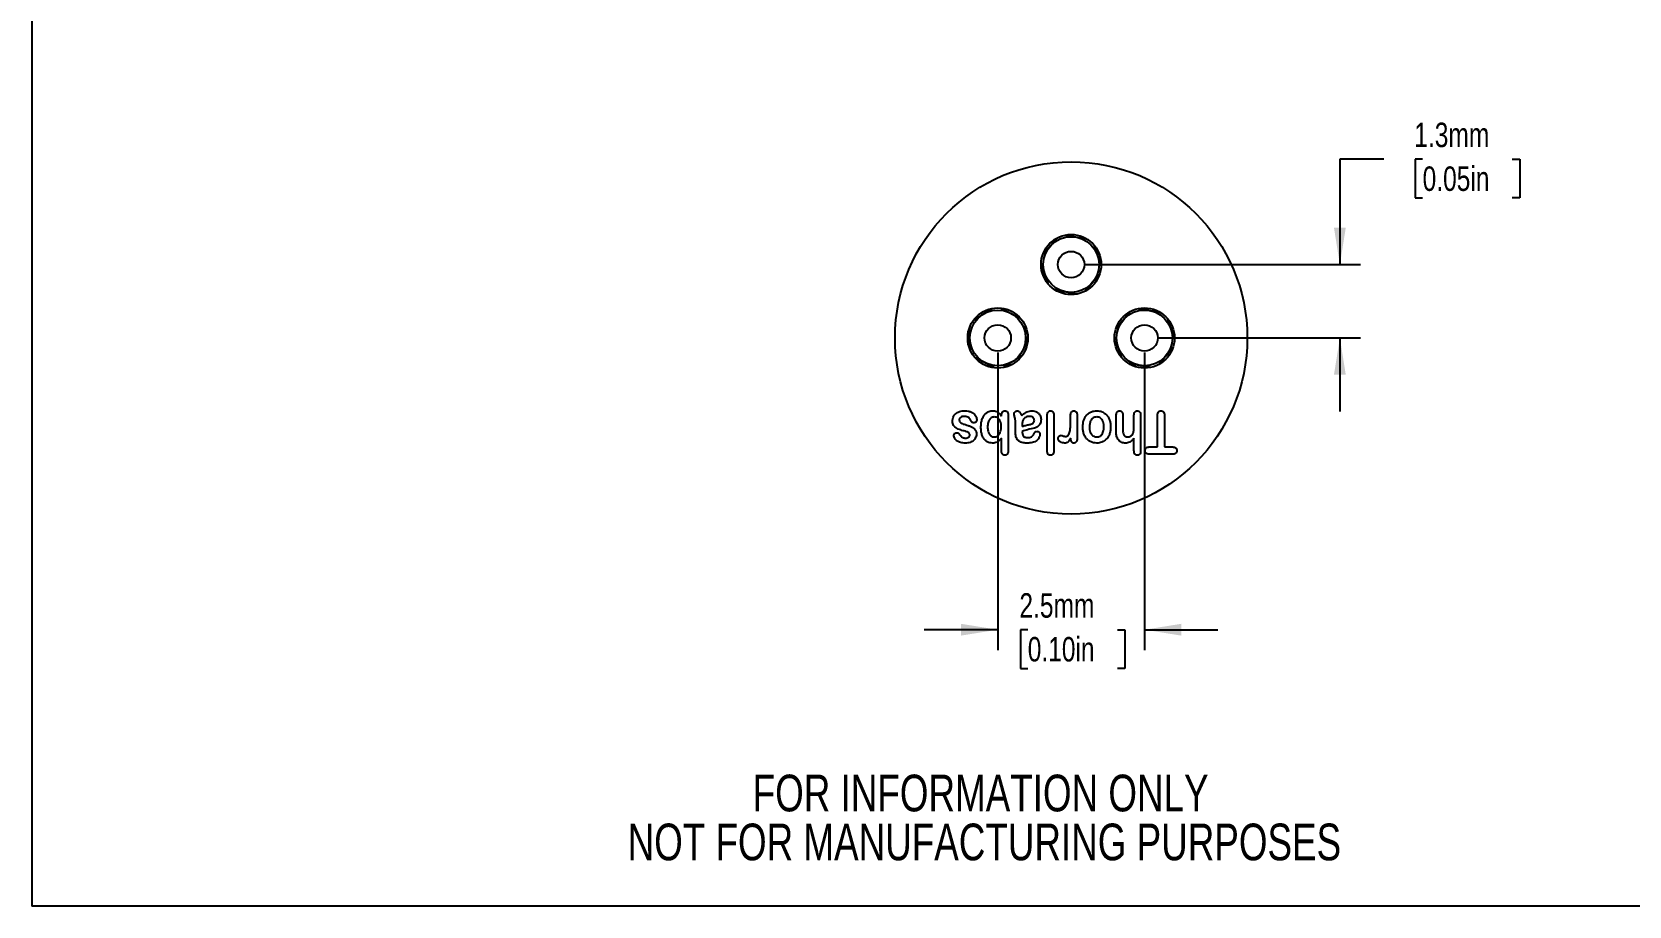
# Model space of a CAD drawing. Extents: x 2 to 278, y 1 to 215.
# Drawn here: x 1.6 to 139.8, y 0.9 to 76.5 of the extents above; entities that cross this region are included whole.
import ezdxf

# ---------------------------------------------------------------- set-up
doc = ezdxf.new("R2010")
doc.units = 0
doc.layers.get('0').update_dxf_attribs({"linetype": 'CONTINUOUS'})
doc.styles.add('SLDTEXTSTYLE0', font='TXT', dxfattribs={"width": 0.75})
doc.dimstyles.new('SLDDIMSTYLE0', dxfattribs={"dimtxt": 2.116667, "dimasz": 3.175, "dimexe": 0, "dimexo": 0.0625, "dimgap": 0.529167, "dimtad": 0, "dimtih": 1, "dimtoh": 1, "dimdec": 1, "dimlfac": 0.2, "dimrnd": 1e-09, "dimzin": 12, "dimtxsty": 'SLDTEXTSTYLE0', "dimsah": 1, "dimcen": 0.09, "dimazin": 3, "dimtfac": 1, "dimtdec": 1, "dimtmove": 0, "dimatfit": 3, "dimtolj": 1, "dimtzin": 12})

# ---------------------------------------------------------------- blocks, each defined once
blk = doc.blocks.new('_D_8')
at = {"color": 7, "linetype": 'CONTINUOUS'}
for p, q in [((118.57, 65.53), (114.76, 65.53)), ((114.76, 65.53), (114.76, 56.4)), ((121.92, 65.53), (121.28, 65.53)), ((121.28, 65.53), (121.28, 62.16)), ((129.68, 65.53), (130.32, 65.53)), ((130.32, 65.53), (130.32, 62.16)), ((121.28, 62.16), (121.92, 62.16)), ((130.32, 62.16), (129.68, 62.16)), ((92.77, 56.4), (116.54, 56.4)), ((99.12, 50.05), (116.54, 50.05)), ((114.76, 50.05), (114.76, 43.7))]:
    blk.add_line(p, q, dxfattribs=at)
for points in [[(114.76, 56.4), (115.27, 59.58), (114.25, 59.58)], [(114.76, 50.05), (114.25, 46.88), (115.27, 46.88)]]:
    blk.add_solid(points, dxfattribs=at)
at = {"color": 7, "linetype": 'CONTINUOUS', "char_height": 2.117, "attachment_point": 1, "style": 'SLDTEXTSTYLE0'}
for s, insert in [('1.3mm', (121.2, 68.68)), ('0.05in', (121.92, 64.89))]:
    blk.add_mtext(s, dxfattribs=dict(at, insert=insert))
blk = doc.blocks.new('_D_9')
at = {"color": 7, "linetype": 'CONTINUOUS'}
for p, q in [((85.15, 48.78), (85.15, 23.03)), ((97.85, 48.78), (97.85, 23.03)), ((85.15, 24.81), (78.8, 24.81)), ((87.75, 24.81), (87.11, 24.81)), ((87.11, 24.81), (87.11, 21.45)), ((95.51, 24.81), (96.15, 24.81)), ((96.15, 24.81), (96.15, 21.45)), ((97.85, 24.81), (104.2, 24.81)), ((87.11, 21.45), (87.75, 21.45)), ((96.15, 21.45), (95.51, 21.45))]:
    blk.add_line(p, q, dxfattribs=at)
for points in [[(85.15, 24.81), (81.98, 25.32), (81.98, 24.3)], [(97.85, 24.81), (101.03, 24.3), (101.03, 25.32)]]:
    blk.add_solid(points, dxfattribs=at)
at = {"color": 7, "linetype": 'CONTINUOUS', "char_height": 2.117, "attachment_point": 1, "style": 'SLDTEXTSTYLE0'}
for s, insert in [('2.5mm', (87.03, 27.97)), ('0.10in', (87.75, 24.18))]:
    blk.add_mtext(s, dxfattribs=dict(at, insert=insert))

msp = doc.modelspace()

# ---------------------------------------------------------------- linework, layer by layer
at = {"color": 7, "linetype": 'CONTINUOUS'}
for p, q in [((1.579, 214.645), (1.579, 0.903)), ((85.482, 43.289), (85.482, 43.357)), ((86.06, 43.353), (86.06, 40.323)), ((89.431, 40.319), (89.431, 43.327)), ((90.009, 43.327), (90.009, 40.319)), ((91.454, 42.751), (91.454, 43.328)), ((92.032, 43.331), (92.032, 41.419)), ((95.403, 42.015), (95.403, 43.331)), ((95.98, 43.331), (95.98, 42.17)), ((96.943, 42.423), (96.943, 43.331)), ((97.521, 43.327), (97.521, 40.319)), ((98.966, 40.619), (98.966, 43.295)), ((99.592, 43.295), (99.592, 40.619)), ((87.264, 42.492), (87.264, 42.401)), ((85.482, 40.303), (85.482, 41.389)), ((96.943, 40.325), (96.943, 41.371)), ((98.242, 40.619), (98.966, 40.619)), ((99.592, 40.619), (100.316, 40.619)), ((100.316, 39.993), (98.242, 39.993)), ((277.989, 0.903), (1.579, 0.903))]:
    msp.add_line(p, q, dxfattribs=at)
for centre, radius in [((91.505, 50.051), 15.24), ((91.505, 56.401), 2.603), ((91.505, 56.401), 2.413), ((91.505, 56.401), 1.143), ((85.155, 50.051), 2.603), ((97.855, 50.051), 2.603), ((85.155, 50.051), 2.413), ((85.155, 50.051), 1.143), ((97.855, 50.051), 2.413), ((97.855, 50.051), 1.143)]:
    msp.add_circle(centre, radius, dxfattribs=at)
for points, knots in [([(89.065, 57.282), (89.075, 57.293), (89.113, 57.337), (89.188, 57.424), (89.286, 57.536), (89.371, 57.634), (89.436, 57.71), (89.494, 57.776), (89.562, 57.854), (89.638, 57.942), (89.717, 58.032), (89.799, 58.127), (89.883, 58.224), (89.962, 58.314), (90.032, 58.395), (90.095, 58.468), (90.154, 58.536), (90.221, 58.613), (90.264, 58.663), (90.29, 58.693)], [0, 0, 0, 0, 0.0322034, 0.1281459, 0.2248678, 0.299057, 0.3368097, 0.3748452, 0.4243379, 0.4750895, 0.5246541, 0.5758705, 0.6360557, 0.6979389, 0.7515981, 0.8056883, 0.8606977, 0.9158943, 1, 1, 1, 1]), ([(91.023, 58.959), (91.071, 58.95), (91.175, 58.929), (91.366, 58.893), (91.56, 58.855), (91.739, 58.82), (91.908, 58.787), (92.108, 58.749), (92.311, 58.709), (92.485, 58.676), (92.684, 58.637), (92.809, 58.613), (92.891, 58.597)], [0, 0, 0, 0, 0.10101234, 0.22363803, 0.34727282, 0.41012141, 0.47280984, 0.5660558, 0.65890989, 0.74568348, 0.83270011, 1, 1, 1, 1]), ([(93.489, 58.07), (93.493, 58.057), (93.512, 58.003), (93.549, 57.895), (93.597, 57.755), (93.639, 57.633), (93.672, 57.538), (93.701, 57.454), (93.734, 57.357), (93.772, 57.247), (93.811, 57.134), (93.852, 57.015), (93.894, 56.894), (93.933, 56.78), (93.968, 56.679), (94, 56.588), (94.029, 56.503), (94.062, 56.407), (94.083, 56.346), (94.096, 56.31)], [0, 0, 0, 0, 0.0296614, 0.1260626, 0.223247, 0.2977911, 0.3357242, 0.3739417, 0.4236711, 0.4746653, 0.5244669, 0.5759283, 0.6364013, 0.6985803, 0.7524961, 0.806845, 0.8621175, 0.917578, 1, 1, 1, 1]), ([(89.521, 54.73), (89.517, 54.744), (89.498, 54.799), (89.46, 54.907), (89.412, 55.047), (89.37, 55.169), (89.337, 55.264), (89.308, 55.348), (89.275, 55.445), (89.237, 55.555), (89.198, 55.668), (89.157, 55.787), (89.115, 55.908), (89.076, 56.021), (89.041, 56.123), (89.01, 56.214), (88.98, 56.299), (88.947, 56.395), (88.926, 56.457), (88.913, 56.494)], [0, 0, 0, 0, 0.0308139, 0.1269568, 0.2238807, 0.2982249, 0.3360564, 0.3741714, 0.4237675, 0.474625, 0.5242931, 0.5756165, 0.6359275, 0.6979399, 0.7517111, 0.8059144, 0.8610387, 0.9163505, 1, 1, 1, 1]), ([(93.95, 55.527), (93.939, 55.513), (93.898, 55.467), (93.821, 55.378), (93.724, 55.266), (93.639, 55.168), (93.573, 55.092), (93.515, 55.026), (93.448, 54.948), (93.371, 54.86), (93.293, 54.769), (93.21, 54.675), (93.126, 54.578), (93.048, 54.487), (92.977, 54.406), (92.914, 54.334), (92.855, 54.265), (92.787, 54.187), (92.742, 54.136), (92.715, 54.105)], [0, 0, 0, 0, 0.0381448, 0.1330821, 0.2287905, 0.3022024, 0.3395595, 0.3771966, 0.4261707, 0.4763904, 0.5254357, 0.5761155, 0.6356702, 0.6969049, 0.7500019, 0.8035254, 0.8579584, 0.9125766, 1, 1, 1, 1]), ([(91.975, 53.845), (91.891, 53.861), (91.765, 53.886), (91.564, 53.925), (91.39, 53.959), (91.187, 53.998), (90.987, 54.037), (90.818, 54.069), (90.639, 54.104), (90.444, 54.142), (90.255, 54.178), (90.151, 54.199), (90.104, 54.208)], [0, 0, 0, 0, 0.1705109, 0.2573303, 0.3439072, 0.4365509, 0.5295855, 0.5921318, 0.654838, 0.7781925, 0.9005403, 1, 1, 1, 1]), ([(83.045, 51.567), (83.06, 51.576), (83.112, 51.61), (83.212, 51.674), (83.336, 51.755), (83.445, 51.826), (83.529, 51.88), (83.603, 51.928), (83.689, 51.984), (83.787, 52.048), (83.887, 52.113), (83.992, 52.181), (84.1, 52.251), (84.201, 52.316), (84.291, 52.375), (84.371, 52.427), (84.447, 52.476), (84.538, 52.535), (84.597, 52.574), (84.635, 52.598)], [0, 0, 0, 0, 0.0384566, 0.1326663, 0.2276414, 0.3004908, 0.3375617, 0.3749103, 0.4235092, 0.4733441, 0.5220136, 0.5723051, 0.6314034, 0.6921689, 0.7448591, 0.7979724, 0.8519884, 0.9061881, 1, 1, 1, 1]), ([(85.42, 52.632), (85.434, 52.625), (85.486, 52.598), (85.589, 52.545), (85.721, 52.478), (85.837, 52.419), (85.926, 52.374), (86.005, 52.334), (86.096, 52.287), (86.2, 52.234), (86.307, 52.179), (86.418, 52.123), (86.533, 52.064), (86.64, 52.01), (86.735, 51.961), (86.821, 51.917), (86.902, 51.876), (86.992, 51.83), (87.051, 51.8), (87.087, 51.782)], [0, 0, 0, 0, 0.0329428, 0.1287557, 0.225347, 0.2994361, 0.3371377, 0.375122, 0.4245479, 0.4752308, 0.5247285, 0.5758758, 0.6359798, 0.6977794, 0.7513661, 0.8053833, 0.8603185, 0.9154405, 1, 1, 1, 1]), ([(97.355, 52.604), (97.376, 52.6), (97.44, 52.588), (97.56, 52.566), (97.706, 52.539), (97.833, 52.515), (97.932, 52.497), (98.019, 52.481), (98.12, 52.463), (98.234, 52.441), (98.352, 52.42), (98.475, 52.397), (98.601, 52.374), (98.719, 52.352), (98.825, 52.332), (98.919, 52.315), (99.009, 52.299), (99.11, 52.28), (99.176, 52.268), (99.217, 52.26)], [0, 0, 0, 0, 0.0459221, 0.1401808, 0.2352053, 0.3080926, 0.3451827, 0.3825508, 0.431175, 0.4810358, 0.5297306, 0.5800482, 0.6391773, 0.6999744, 0.7526919, 0.8058329, 0.859877, 0.9141049, 1, 1, 1, 1]), ([(95.405, 50.908), (95.415, 50.92), (95.454, 50.965), (95.529, 51.053), (95.625, 51.166), (95.71, 51.265), (95.775, 51.341), (95.832, 51.408), (95.899, 51.486), (95.974, 51.575), (96.052, 51.666), (96.133, 51.761), (96.216, 51.859), (96.294, 51.95), (96.364, 52.032), (96.426, 52.105), (96.485, 52.174), (96.552, 52.252), (96.595, 52.302), (96.621, 52.333)], [0, 0, 0, 0, 0.03402417, 0.12965035, 0.22605334, 0.299998, 0.33762617, 0.37553636, 0.4248659, 0.47545008, 0.52485129, 0.57589888, 0.63588569, 0.69756479, 0.75104709, 0.804959, 0.85978706, 0.91480164, 1, 1, 1, 1]), ([(99.823, 51.738), (99.836, 51.701), (99.869, 51.609), (99.931, 51.436), (99.997, 51.249), (100.058, 51.077), (100.115, 50.915), (100.184, 50.723), (100.253, 50.529), (100.312, 50.361), (100.378, 50.174), (100.42, 50.058), (100.446, 49.983)], [0, 0, 0, 0, 0.0841347, 0.2100842, 0.3370701, 0.4016222, 0.4660098, 0.5617832, 0.6571541, 0.7462798, 0.835655, 1, 1, 1, 1]), ([(82.788, 48.978), (82.783, 49.063), (82.776, 49.191), (82.766, 49.396), (82.757, 49.574), (82.746, 49.78), (82.735, 49.983), (82.726, 50.155), (82.717, 50.337), (82.706, 50.535), (82.697, 50.723), (82.691, 50.824), (82.689, 50.867)], [0, 0, 0, 0, 0.1725128, 0.2601276, 0.3474977, 0.4409901, 0.534877, 0.5979964, 0.661277, 0.7857616, 0.9092303, 1, 1, 1, 1]), ([(87.521, 51.133), (87.524, 51.085), (87.529, 50.979), (87.539, 50.787), (87.55, 50.589), (87.559, 50.406), (87.568, 50.235), (87.579, 50.031), (87.589, 49.825), (87.599, 49.648), (87.609, 49.441), (87.616, 49.311), (87.621, 49.225)], [0, 0, 0, 0, 0.0990812, 0.2210363, 0.3439949, 0.4064999, 0.4688455, 0.5615815, 0.6539278, 0.7402269, 0.8267677, 1, 1, 1, 1]), ([(95.886, 48.364), (95.859, 48.439), (95.818, 48.555), (95.752, 48.742), (95.692, 48.91), (95.623, 49.104), (95.555, 49.296), (95.497, 49.458), (95.436, 49.63), (95.37, 49.817), (95.309, 49.99), (95.276, 50.082), (95.263, 50.119)], [0, 0, 0, 0, 0.1644708, 0.2538056, 0.342891, 0.4382188, 0.5339489, 0.5983074, 0.6628304, 0.7897589, 0.9156515, 1, 1, 1, 1]), ([(87.258, 48.531), (87.245, 48.523), (87.195, 48.49), (87.098, 48.427), (86.973, 48.347), (86.865, 48.276), (86.78, 48.221), (86.706, 48.173), (86.62, 48.118), (86.523, 48.054), (86.422, 47.989), (86.317, 47.921), (86.209, 47.851), (86.109, 47.785), (86.019, 47.727), (85.938, 47.675), (85.862, 47.625), (85.775, 47.569), (85.719, 47.533), (85.685, 47.51)], [0, 0, 0, 0, 0.0335245, 0.1290263, 0.2253038, 0.2991523, 0.3367315, 0.3745924, 0.4238577, 0.4743761, 0.523713, 0.5746942, 0.634603, 0.6962018, 0.7496145, 0.8034563, 0.858213, 0.9131561, 1, 1, 1, 1]), ([(100.311, 49.203), (100.299, 49.188), (100.258, 49.14), (100.18, 49.049), (100.084, 48.936), (100, 48.837), (99.935, 48.761), (99.877, 48.694), (99.811, 48.616), (99.735, 48.527), (99.657, 48.436), (99.576, 48.34), (99.493, 48.243), (99.415, 48.152), (99.345, 48.07), (99.283, 47.997), (99.224, 47.928), (99.156, 47.848), (99.112, 47.796), (99.084, 47.763)], [0, 0, 0, 0, 0.0414766, 0.1358767, 0.2310437, 0.3040402, 0.341186, 0.3786101, 0.4273071, 0.4772428, 0.5260106, 0.5764036, 0.6356213, 0.6965096, 0.7493062, 0.8025269, 0.8566519, 0.9109611, 1, 1, 1, 1]), ([(84.885, 47.472), (84.873, 47.478), (84.822, 47.505), (84.72, 47.556), (84.588, 47.624), (84.473, 47.683), (84.383, 47.728), (84.305, 47.768), (84.213, 47.815), (84.109, 47.868), (84.002, 47.922), (83.891, 47.979), (83.777, 48.037), (83.67, 48.092), (83.574, 48.141), (83.489, 48.184), (83.408, 48.226), (83.318, 48.271), (83.26, 48.301), (83.226, 48.318)], [0, 0, 0, 0, 0.029971, 0.1263163, 0.2234443, 0.297945, 0.3358562, 0.3740514, 0.423752, 0.4747166, 0.5244893, 0.5759208, 0.6363587, 0.6985016, 0.7523861, 0.8067035, 0.8619439, 0.9173722, 1, 1, 1, 1]), ([(98.344, 47.5), (98.327, 47.503), (98.266, 47.515), (98.149, 47.536), (98.004, 47.563), (97.876, 47.586), (97.777, 47.605), (97.691, 47.621), (97.59, 47.639), (97.475, 47.66), (97.357, 47.682), (97.234, 47.705), (97.108, 47.728), (96.99, 47.75), (96.884, 47.769), (96.79, 47.787), (96.701, 47.803), (96.595, 47.823), (96.525, 47.836), (96.481, 47.844)], [0, 0, 0, 0, 0.03862737, 0.13278963, 0.22771681, 0.30052947, 0.3375816, 0.37491143, 0.4234858, 0.4732956, 0.52194053, 0.57220664, 0.63127513, 0.69201, 0.74467355, 0.79776014, 0.85174885, 0.90592122, 1, 1, 1, 1]), ([(81.245, 42.822), (81.248, 42.897), (81.255, 43.048), (81.325, 43.266), (81.451, 43.457), (81.633, 43.602), (81.849, 43.694), (82.082, 43.742), (82.239, 43.747), (82.318, 43.749)], [0, 0, 0, 0, 0.1400525, 0.2800214, 0.4198679, 0.559734, 0.7063853, 0.8531816, 1, 1, 1, 1]), ([(82.245, 43.268), (82.191, 43.265), (82.085, 43.259), (81.961, 43.198), (81.88, 43.125), (81.832, 43.054), (81.826, 42.998), (81.823, 42.97)], [0, 0, 0, 0, 0.2802169, 0.5596983, 0.7066428, 0.8534566, 1, 1, 1, 1]), ([(81.823, 42.97), (81.824, 42.94), (81.827, 42.878), (81.861, 42.791), (81.924, 42.722), (82.031, 42.661), (82.173, 42.604), (82.291, 42.571), (82.35, 42.555)], [0, 0, 0, 0, 0.1250218, 0.2500526, 0.3746658, 0.4997749, 0.7498192, 1, 1, 1, 1]), ([(82.832, 42.909), (82.809, 42.948), (82.764, 43.028), (82.673, 43.131), (82.555, 43.218), (82.405, 43.261), (82.298, 43.265), (82.245, 43.268)], [0, 0, 0, 0, 0.1868714, 0.3735768, 0.5600998, 0.7799688, 1, 1, 1, 1]), ([(82.318, 43.749), (82.406, 43.746), (82.582, 43.738), (82.838, 43.666), (83.053, 43.543), (83.214, 43.383), (83.318, 43.199), (83.334, 43.061), (83.342, 42.992)], [0, 0, 0, 0, 0.1869351, 0.3737185, 0.5603958, 0.7070436, 0.8536719, 1, 1, 1, 1]), ([(83.084, 42.711), (83.051, 42.713), (82.986, 42.716), (82.894, 42.792), (82.855, 42.864), (82.832, 42.909)], [0, 0, 0, 0, 0.2797728, 0.5586352, 1, 1, 1, 1]), ([(83.342, 42.992), (83.339, 42.952), (83.331, 42.872), (83.265, 42.779), (83.178, 42.719), (83.115, 42.713), (83.084, 42.711)], [0, 0, 0, 0, 0.2798387, 0.5596679, 0.7797282, 1, 1, 1, 1]), ([(83.701, 42.322), (83.704, 42.431), (83.712, 42.647), (83.78, 42.967), (83.894, 43.244), (84.052, 43.466), (84.219, 43.608), (84.387, 43.696), (84.545, 43.741), (84.653, 43.746), (84.707, 43.749)], [0, 0, 0, 0, 0.1667772, 0.3334991, 0.5000808, 0.6250498, 0.7499015, 0.8332522, 0.9166342, 1, 1, 1, 1]), ([(84.846, 43.219), (84.798, 43.215), (84.702, 43.206), (84.574, 43.135), (84.47, 43.035), (84.379, 42.902), (84.318, 42.737), (84.283, 42.548), (84.28, 42.42), (84.278, 42.356)], [0, 0, 0, 0, 0.1247783, 0.2495379, 0.3745709, 0.4996292, 0.6662784, 0.833104, 1, 1, 1, 1]), ([(84.707, 43.749), (84.766, 43.746), (84.883, 43.74), (85.053, 43.688), (85.215, 43.593), (85.357, 43.454), (85.441, 43.344), (85.482, 43.289)], [0, 0, 0, 0, 0.1867079, 0.3734752, 0.5599937, 0.7798175, 1, 1, 1, 1]), ([(85.453, 42.376), (85.451, 42.449), (85.446, 42.594), (85.398, 42.808), (85.305, 42.991), (85.173, 43.126), (85.018, 43.207), (84.903, 43.215), (84.846, 43.219)], [0, 0, 0, 0, 0.1870096, 0.3738562, 0.560314, 0.7069312, 0.8534163, 1, 1, 1, 1]), ([(85.482, 43.357), (85.484, 43.409), (85.488, 43.512), (85.549, 43.646), (85.654, 43.735), (85.735, 43.744), (85.776, 43.749)], [0, 0, 0, 0, 0.2810394, 0.56063027, 0.78036702, 1, 1, 1, 1]), ([(85.776, 43.749), (85.81, 43.746), (85.879, 43.74), (85.966, 43.679), (86.027, 43.586), (86.056, 43.474), (86.059, 43.393), (86.06, 43.353)], [0, 0, 0, 0, 0.1863665, 0.3726882, 0.5592299, 0.7796199, 1, 1, 1, 1]), ([(86.573, 43.471), (86.579, 43.511), (86.592, 43.593), (86.67, 43.679), (86.758, 43.739), (86.822, 43.746), (86.854, 43.749)], [0, 0, 0, 0, 0.2790406, 0.5593627, 0.7799256, 1, 1, 1, 1]), ([(86.686, 42.799), (86.684, 42.863), (86.678, 42.99), (86.642, 43.165), (86.595, 43.322), (86.58, 43.421), (86.573, 43.471)], [0, 0, 0, 0, 0.2800078, 0.5600252, 0.7801502, 1, 1, 1, 1]), ([(86.854, 43.749), (86.89, 43.741), (86.961, 43.726), (87.038, 43.644), (87.129, 43.518), (87.185, 43.41), (87.225, 43.334)], [0, 0, 0, 0, 0.1851293, 0.371841, 0.5589824, 1, 1, 1, 1]), ([(87.225, 43.334), (87.296, 43.397), (87.437, 43.522), (87.663, 43.661), (87.895, 43.738), (88.044, 43.745), (88.118, 43.749)], [0, 0, 0, 0, 0.2801619, 0.5601213, 0.7800229, 1, 1, 1, 1]), ([(87.35, 42.97), (87.331, 42.928), (87.294, 42.844), (87.269, 42.681), (87.266, 42.564), (87.264, 42.492)], [0, 0, 0, 0, 0.2794575, 0.5596057, 1, 1, 1, 1]), ([(87.264, 42.401), (87.365, 42.431), (87.567, 42.491), (87.825, 42.545), (88.032, 42.587), (88.162, 42.643), (88.261, 42.718), (88.316, 42.813), (88.321, 42.883), (88.324, 42.918)], [0, 0, 0, 0, 0.2502266, 0.5005859, 0.6257588, 0.7504357, 0.833806, 0.9167802, 1, 1, 1, 1]), ([(87.929, 43.268), (87.866, 43.263), (87.739, 43.255), (87.573, 43.186), (87.437, 43.093), (87.379, 43.011), (87.35, 42.97)], [0, 0, 0, 0, 0.2800998, 0.5601432, 0.7802072, 1, 1, 1, 1]), ([(88.324, 42.918), (88.321, 42.955), (88.315, 43.029), (88.257, 43.126), (88.174, 43.207), (88.059, 43.26), (87.973, 43.265), (87.929, 43.268)], [0, 0, 0, 0, 0.18667789, 0.37330121, 0.55999628, 0.77992335, 1, 1, 1, 1]), ([(88.118, 43.749), (88.194, 43.744), (88.347, 43.735), (88.56, 43.643), (88.723, 43.503), (88.829, 43.337), (88.891, 43.166), (88.898, 43.047), (88.901, 42.987)], [0, 0, 0, 0, 0.1867366, 0.3732233, 0.5596834, 0.706452, 0.8532274, 1, 1, 1, 1]), ([(88.901, 42.987), (88.898, 42.924), (88.892, 42.8), (88.828, 42.621), (88.729, 42.477), (88.609, 42.37), (88.481, 42.295), (88.387, 42.267), (88.34, 42.252)], [0, 0, 0, 0, 0.1866085, 0.3732695, 0.5597964, 0.7064704, 0.8532508, 1, 1, 1, 1]), ([(89.431, 43.327), (89.432, 43.363), (89.434, 43.435), (89.455, 43.541), (89.499, 43.632), (89.563, 43.7), (89.638, 43.743), (89.695, 43.747), (89.723, 43.749)], [0, 0, 0, 0, 0.1869079, 0.3737577, 0.5602234, 0.7068711, 0.8534419, 1, 1, 1, 1]), ([(89.723, 43.749), (89.747, 43.748), (89.795, 43.744), (89.882, 43.702), (89.962, 43.608), (90.004, 43.47), (90.007, 43.375), (90.009, 43.327)], [0, 0, 0, 0, 0.1252486, 0.2505059, 0.4993656, 0.7493857, 1, 1, 1, 1]), ([(91.454, 43.328), (91.456, 43.382), (91.459, 43.49), (91.514, 43.632), (91.618, 43.732), (91.703, 43.743), (91.746, 43.749)], [0, 0, 0, 0, 0.281181, 0.5610415, 0.7805839, 1, 1, 1, 1]), ([(91.746, 43.749), (91.781, 43.745), (91.852, 43.737), (91.938, 43.669), (91.998, 43.573), (92.027, 43.456), (92.03, 43.373), (92.032, 43.331)], [0, 0, 0, 0, 0.18623695, 0.37254211, 0.55920244, 0.77950434, 1, 1, 1, 1]), ([(92.513, 42.354), (92.517, 42.451), (92.524, 42.645), (92.591, 42.929), (92.708, 43.197), (92.872, 43.414), (93.065, 43.574), (93.27, 43.678), (93.492, 43.74), (93.644, 43.746), (93.72, 43.749)], [0, 0, 0, 0, 0.140084, 0.2801237, 0.420082, 0.5599593, 0.6699508, 0.779946, 0.8899556, 1, 1, 1, 1]), ([(93.721, 43.219), (93.665, 43.216), (93.552, 43.208), (93.397, 43.134), (93.273, 43.017), (93.168, 42.845), (93.101, 42.619), (93.094, 42.442), (93.091, 42.354)], [0, 0, 0, 0, 0.1399746, 0.2797842, 0.4197351, 0.5597919, 0.7797013, 1, 1, 1, 1]), ([(93.72, 43.749), (93.797, 43.746), (93.952, 43.738), (94.177, 43.674), (94.382, 43.563), (94.559, 43.411), (94.716, 43.208), (94.837, 42.953), (94.909, 42.656), (94.917, 42.454), (94.921, 42.353)], [0, 0, 0, 0, 0.1120129, 0.224002, 0.3359898, 0.4479947, 0.559986, 0.7065886, 0.8532575, 1, 1, 1, 1]), ([(94.343, 42.354), (94.34, 42.429), (94.335, 42.577), (94.284, 42.796), (94.191, 42.984), (94.056, 43.123), (93.897, 43.206), (93.779, 43.215), (93.721, 43.219)], [0, 0, 0, 0, 0.1869578, 0.3738095, 0.5604056, 0.7069487, 0.8533909, 1, 1, 1, 1]), ([(95.403, 43.331), (95.404, 43.385), (95.408, 43.492), (95.462, 43.634), (95.567, 43.734), (95.651, 43.744), (95.694, 43.749)], [0, 0, 0, 0, 0.2811337, 0.5610151, 0.7804867, 1, 1, 1, 1]), ([(95.694, 43.749), (95.718, 43.748), (95.766, 43.745), (95.834, 43.719), (95.891, 43.674), (95.943, 43.592), (95.976, 43.475), (95.979, 43.379), (95.98, 43.331)], [0, 0, 0, 0, 0.1251171, 0.2501591, 0.3751281, 0.500144, 0.7498232, 1, 1, 1, 1]), ([(96.943, 43.331), (96.944, 43.367), (96.946, 43.439), (96.968, 43.544), (97.016, 43.648), (97.108, 43.735), (97.193, 43.744), (97.235, 43.749)], [0, 0, 0, 0, 0.187338, 0.3747038, 0.5616095, 0.7806449, 1, 1, 1, 1]), ([(97.235, 43.749), (97.26, 43.748), (97.308, 43.745), (97.377, 43.719), (97.433, 43.672), (97.486, 43.59), (97.516, 43.471), (97.52, 43.375), (97.521, 43.327)], [0, 0, 0, 0, 0.12511, 0.2501845, 0.3750514, 0.5002315, 0.7498806, 1, 1, 1, 1]), ([(98.966, 43.295), (98.968, 43.346), (98.971, 43.449), (99.008, 43.576), (99.068, 43.661), (99.127, 43.711), (99.199, 43.744), (99.251, 43.748), (99.277, 43.749)], [0, 0, 0, 0, 0.2500989, 0.4997386, 0.6248741, 0.7498804, 0.874981, 1, 1, 1, 1]), ([(99.277, 43.749), (99.303, 43.748), (99.355, 43.745), (99.427, 43.711), (99.488, 43.662), (99.548, 43.577), (99.587, 43.45), (99.59, 43.346), (99.592, 43.295)], [0, 0, 0, 0, 0.1250039, 0.2502097, 0.3751254, 0.5003353, 0.7498927, 1, 1, 1, 1]), ([(82.059, 42.058), (81.987, 42.079), (81.842, 42.122), (81.636, 42.215), (81.461, 42.333), (81.333, 42.48), (81.256, 42.644), (81.249, 42.763), (81.245, 42.822)], [0, 0, 0, 0, 0.1868796, 0.3737163, 0.5603788, 0.7069768, 0.8534025, 1, 1, 1, 1]), ([(81.36, 41.587), (81.363, 41.627), (81.37, 41.707), (81.437, 41.802), (81.53, 41.851), (81.593, 41.855), (81.625, 41.857)], [0, 0, 0, 0, 0.2801117, 0.5594916, 0.779444, 1, 1, 1, 1]), ([(82.364, 40.956), (82.291, 40.958), (82.146, 40.962), (81.933, 41.007), (81.746, 41.076), (81.592, 41.174), (81.474, 41.286), (81.382, 41.425), (81.367, 41.533), (81.36, 41.587)], [0, 0, 0, 0, 0.1669222, 0.3337773, 0.5005749, 0.6256128, 0.7506316, 0.8755465, 1, 1, 1, 1]), ([(81.625, 41.857), (81.663, 41.851), (81.741, 41.841), (81.838, 41.735), (81.894, 41.656), (81.929, 41.607)], [0, 0, 0, 0, 0.2784487, 0.5583279, 1, 1, 1, 1]), ([(81.929, 41.607), (81.958, 41.571), (82.016, 41.499), (82.124, 41.423), (82.241, 41.394), (82.314, 41.391), (82.35, 41.389)], [0, 0, 0, 0, 0.2800287, 0.5597421, 0.7798002, 1, 1, 1, 1]), ([(82.737, 41.662), (82.733, 41.697), (82.725, 41.768), (82.65, 41.848), (82.56, 41.901), (82.43, 41.955), (82.261, 42.002), (82.126, 42.039), (82.059, 42.058)], [0, 0, 0, 0, 0.1243758, 0.2488469, 0.3739597, 0.499098, 0.7495495, 1, 1, 1, 1]), ([(82.35, 42.555), (82.432, 42.531), (82.597, 42.485), (82.839, 42.397), (83.048, 42.279), (83.207, 42.124), (83.302, 41.94), (83.311, 41.805), (83.315, 41.737)], [0, 0, 0, 0, 0.1869656, 0.3739096, 0.5605006, 0.7071318, 0.8534512, 1, 1, 1, 1]), ([(82.35, 41.389), (82.399, 41.392), (82.497, 41.398), (82.623, 41.456), (82.719, 41.546), (82.731, 41.623), (82.737, 41.662)], [0, 0, 0, 0, 0.2808386, 0.561052, 0.7809775, 1, 1, 1, 1]), ([(83.315, 41.737), (83.31, 41.673), (83.3, 41.544), (83.221, 41.365), (83.104, 41.21), (82.946, 41.092), (82.764, 41.008), (82.566, 40.963), (82.431, 40.958), (82.364, 40.956)], [0, 0, 0, 0, 0.139868, 0.2797946, 0.4197494, 0.5597171, 0.7063986, 0.8531861, 1, 1, 1, 1]), ([(84.701, 40.956), (84.621, 40.961), (84.463, 40.971), (84.24, 41.064), (84.051, 41.211), (83.893, 41.425), (83.778, 41.694), (83.71, 42.005), (83.704, 42.217), (83.701, 42.322)], [0, 0, 0, 0, 0.1249213, 0.249761, 0.3746582, 0.4996362, 0.6662845, 0.8331057, 1, 1, 1, 1]), ([(84.278, 42.356), (84.28, 42.292), (84.284, 42.163), (84.318, 41.972), (84.379, 41.805), (84.464, 41.667), (84.569, 41.566), (84.7, 41.496), (84.797, 41.489), (84.846, 41.486)], [0, 0, 0, 0, 0.1668544, 0.3336464, 0.5003604, 0.6253957, 0.7503234, 0.8751037, 1, 1, 1, 1]), ([(84.846, 41.486), (84.896, 41.49), (84.996, 41.497), (85.134, 41.565), (85.246, 41.667), (85.34, 41.806), (85.407, 41.978), (85.447, 42.175), (85.451, 42.309), (85.453, 42.376)], [0, 0, 0, 0, 0.12489163, 0.24974372, 0.37468425, 0.49970265, 0.66635948, 0.83313562, 1, 1, 1, 1]), ([(86.682, 42.015), (86.682, 42.161), (86.683, 42.422), (86.685, 42.684), (86.686, 42.799)], [0, 0, 0, 0, 0.5599997, 1, 1, 1, 1]), ([(87.731, 40.956), (87.666, 40.957), (87.536, 40.96), (87.341, 40.983), (87.151, 41.034), (86.975, 41.125), (86.837, 41.267), (86.753, 41.444), (86.708, 41.631), (86.686, 41.822), (86.683, 41.951), (86.682, 42.015)], [0, 0, 0, 0, 0.11212952, 0.22423936, 0.33627811, 0.44811135, 0.55983355, 0.66968699, 0.77975596, 0.88986784, 1, 1, 1, 1]), ([(88.34, 42.252), (88.137, 42.207), (87.775, 42.125), (87.42, 42.015), (87.264, 41.967)], [0, 0, 0, 0, 0.5600399, 1, 1, 1, 1]), ([(87.264, 41.967), (87.267, 41.925), (87.272, 41.84), (87.293, 41.723), (87.328, 41.619), (87.383, 41.525), (87.484, 41.466), (87.602, 41.442), (87.681, 41.439), (87.721, 41.438)], [0, 0, 0, 0, 0.1570696, 0.3140931, 0.4375534, 0.5605339, 0.7064831, 0.8531505, 1, 1, 1, 1]), ([(87.721, 41.438), (87.779, 41.439), (87.897, 41.442), (88.069, 41.494), (88.192, 41.603), (88.273, 41.725), (88.329, 41.823), (88.376, 41.903), (88.422, 41.957), (88.486, 41.97), (88.525, 41.972), (88.544, 41.973)], [0, 0, 0, 0, 0.1669715, 0.3333761, 0.4998044, 0.6250106, 0.7503323, 0.8205168, 0.8897635, 0.9448766, 1, 1, 1, 1]), ([(88.798, 41.706), (88.791, 41.639), (88.776, 41.503), (88.675, 41.322), (88.532, 41.176), (88.352, 41.071), (88.155, 40.998), (87.944, 40.961), (87.802, 40.958), (87.731, 40.956)], [0, 0, 0, 0, 0.1396485, 0.2795032, 0.4193707, 0.5594803, 0.706235, 0.8531212, 1, 1, 1, 1]), ([(88.544, 41.973), (88.582, 41.968), (88.659, 41.957), (88.744, 41.885), (88.792, 41.797), (88.796, 41.736), (88.798, 41.706)], [0, 0, 0, 0, 0.279356, 0.559114, 0.7794833, 1, 1, 1, 1]), ([(90.388, 41.344), (90.392, 41.382), (90.398, 41.46), (90.461, 41.551), (90.541, 41.614), (90.601, 41.623), (90.631, 41.628)], [0, 0, 0, 0, 0.2800878, 0.5598086, 0.7802819, 1, 1, 1, 1]), ([(90.631, 41.628), (90.668, 41.62), (90.741, 41.603), (90.838, 41.564), (90.932, 41.54), (90.991, 41.536), (91.02, 41.534)], [0, 0, 0, 0, 0.2796601, 0.5599222, 0.7800552, 1, 1, 1, 1]), ([(91.02, 41.534), (91.06, 41.537), (91.139, 41.542), (91.243, 41.607), (91.326, 41.72), (91.381, 41.869), (91.428, 42.101), (91.45, 42.397), (91.453, 42.633), (91.454, 42.751)], [0, 0, 0, 0, 0.0832362, 0.1662908, 0.2494892, 0.3743791, 0.4994872, 0.7496761, 1, 1, 1, 1]), ([(93.72, 40.956), (93.623, 40.961), (93.429, 40.972), (93.153, 41.077), (92.914, 41.246), (92.725, 41.477), (92.598, 41.752), (92.525, 42.049), (92.517, 42.252), (92.513, 42.354)], [0, 0, 0, 0, 0.1400151, 0.2799258, 0.4198085, 0.5597687, 0.7064279, 0.8531762, 1, 1, 1, 1]), ([(93.091, 42.354), (93.093, 42.279), (93.098, 42.129), (93.15, 41.908), (93.245, 41.719), (93.382, 41.58), (93.544, 41.498), (93.662, 41.49), (93.721, 41.486)], [0, 0, 0, 0, 0.1870295, 0.3738912, 0.5604209, 0.7069822, 0.8534056, 1, 1, 1, 1]), ([(94.921, 42.353), (94.917, 42.256), (94.911, 42.062), (94.844, 41.778), (94.73, 41.51), (94.567, 41.291), (94.374, 41.133), (94.17, 41.028), (93.948, 40.966), (93.796, 40.959), (93.72, 40.956)], [0, 0, 0, 0, 0.1400869, 0.2801222, 0.4200931, 0.5599742, 0.6699565, 0.7799625, 0.8899696, 1, 1, 1, 1]), ([(93.721, 41.486), (93.771, 41.489), (93.871, 41.495), (94.011, 41.555), (94.129, 41.65), (94.227, 41.786), (94.297, 41.957), (94.337, 42.154), (94.341, 42.287), (94.343, 42.354)], [0, 0, 0, 0, 0.124892, 0.2498003, 0.3747433, 0.4997572, 0.666423, 0.8332125, 1, 1, 1, 1]), ([(95.506, 41.388), (95.483, 41.443), (95.436, 41.554), (95.409, 41.767), (95.405, 41.921), (95.403, 42.015)], [0, 0, 0, 0, 0.2797587, 0.559771, 1, 1, 1, 1]), ([(95.98, 42.17), (95.982, 42.094), (95.985, 41.941), (96.026, 41.753), (96.09, 41.612), (96.177, 41.532), (96.286, 41.491), (96.363, 41.488), (96.401, 41.486)], [0, 0, 0, 0, 0.2504488, 0.5004943, 0.6254771, 0.7501056, 0.874874, 1, 1, 1, 1]), ([(96.401, 41.486), (96.443, 41.489), (96.526, 41.495), (96.643, 41.546), (96.748, 41.629), (96.837, 41.74), (96.875, 41.831), (96.894, 41.876)], [0, 0, 0, 0, 0.1865763, 0.3732289, 0.5599821, 0.7799186, 1, 1, 1, 1]), ([(96.894, 41.876), (96.905, 41.926), (96.928, 42.027), (96.941, 42.21), (96.943, 42.342), (96.943, 42.423)], [0, 0, 0, 0, 0.27978098, 0.55986015, 1, 1, 1, 1]), ([(85.482, 41.389), (85.445, 41.344), (85.37, 41.256), (85.242, 41.139), (85.092, 41.031), (84.905, 40.966), (84.769, 40.959), (84.701, 40.956)], [0, 0, 0, 0, 0.186841, 0.3736465, 0.5603717, 0.7800714, 1, 1, 1, 1]), ([(85.776, 39.897), (85.74, 39.899), (85.669, 39.905), (85.578, 39.967), (85.518, 40.063), (85.486, 40.178), (85.484, 40.261), (85.482, 40.303)], [0, 0, 0, 0, 0.1865588, 0.3727325, 0.5593071, 0.7795363, 1, 1, 1, 1]), ([(86.06, 40.323), (86.059, 40.275), (86.056, 40.179), (86.023, 40.061), (85.97, 39.979), (85.916, 39.931), (85.848, 39.901), (85.8, 39.898), (85.776, 39.897)], [0, 0, 0, 0, 0.2501269, 0.4998188, 0.6249276, 0.7498848, 0.874954, 1, 1, 1, 1]), ([(89.723, 39.897), (89.687, 39.9), (89.615, 39.907), (89.525, 39.975), (89.464, 40.073), (89.436, 40.192), (89.433, 40.276), (89.431, 40.319)], [0, 0, 0, 0, 0.1863387, 0.3726439, 0.5592083, 0.7794979, 1, 1, 1, 1]), ([(90.009, 40.319), (90.007, 40.271), (90.004, 40.176), (89.971, 40.058), (89.916, 39.979), (89.862, 39.931), (89.795, 39.901), (89.747, 39.898), (89.723, 39.897)], [0, 0, 0, 0, 0.2500206, 0.4997092, 0.6248728, 0.7499385, 0.8749162, 1, 1, 1, 1]), ([(90.942, 40.956), (90.88, 40.961), (90.756, 40.971), (90.612, 41.034), (90.508, 41.101), (90.441, 41.167), (90.396, 41.25), (90.391, 41.312), (90.388, 41.344)], [0, 0, 0, 0, 0.24998913, 0.50011202, 0.62531209, 0.75030669, 0.87511184, 1, 1, 1, 1]), ([(91.473, 41.374), (91.44, 41.316), (91.374, 41.2), (91.256, 41.052), (91.101, 40.965), (90.995, 40.959), (90.942, 40.956)], [0, 0, 0, 0, 0.2805865, 0.5606712, 0.7799779, 1, 1, 1, 1]), ([(91.75, 40.956), (91.726, 40.957), (91.679, 40.96), (91.611, 40.985), (91.558, 41.034), (91.51, 41.117), (91.481, 41.233), (91.475, 41.327), (91.473, 41.374)], [0, 0, 0, 0, 0.12511125, 0.2501144, 0.37491115, 0.50007658, 0.74982005, 1, 1, 1, 1]), ([(92.032, 41.419), (92.03, 41.368), (92.028, 41.266), (91.999, 41.141), (91.951, 41.05), (91.898, 40.994), (91.827, 40.961), (91.776, 40.958), (91.75, 40.956)], [0, 0, 0, 0, 0.2502317, 0.4999821, 0.6251459, 0.7500074, 0.8749401, 1, 1, 1, 1]), ([(96.193, 40.956), (96.139, 40.959), (96.032, 40.964), (95.878, 41.012), (95.73, 41.096), (95.598, 41.222), (95.537, 41.333), (95.506, 41.388)], [0, 0, 0, 0, 0.1867258, 0.3734866, 0.5601549, 0.7800021, 1, 1, 1, 1]), ([(96.943, 41.371), (96.891, 41.306), (96.786, 41.176), (96.594, 41.038), (96.389, 40.967), (96.258, 40.96), (96.193, 40.956)], [0, 0, 0, 0, 0.2803468, 0.5598413, 0.7798248, 1, 1, 1, 1]), ([(97.235, 39.897), (97.211, 39.898), (97.162, 39.901), (97.094, 39.93), (97.038, 39.979), (96.983, 40.06), (96.948, 40.179), (96.945, 40.277), (96.943, 40.325)], [0, 0, 0, 0, 0.1250771, 0.2501302, 0.3751041, 0.5002415, 0.7499002, 1, 1, 1, 1]), ([(97.521, 40.319), (97.52, 40.271), (97.517, 40.175), (97.484, 40.057), (97.43, 39.977), (97.375, 39.929), (97.308, 39.901), (97.259, 39.898), (97.235, 39.897)], [0, 0, 0, 0, 0.25012898, 0.49977633, 0.62487993, 0.74989313, 0.87491184, 1, 1, 1, 1]), ([(97.902, 40.307), (97.904, 40.34), (97.907, 40.406), (97.95, 40.496), (98.022, 40.572), (98.127, 40.614), (98.204, 40.617), (98.242, 40.619)], [0, 0, 0, 0, 0.1869425, 0.3735288, 0.5599274, 0.7797508, 1, 1, 1, 1]), ([(98.242, 39.993), (98.193, 39.995), (98.094, 40), (97.973, 40.078), (97.91, 40.191), (97.905, 40.269), (97.902, 40.307)], [0, 0, 0, 0, 0.2807008, 0.5592421, 0.7793793, 1, 1, 1, 1]), ([(100.316, 40.619), (100.348, 40.618), (100.413, 40.615), (100.507, 40.586), (100.59, 40.521), (100.643, 40.422), (100.649, 40.346), (100.652, 40.307)], [0, 0, 0, 0, 0.18701998, 0.37411368, 0.56040881, 0.77999559, 1, 1, 1, 1]), ([(100.652, 40.307), (100.647, 40.258), (100.639, 40.16), (100.549, 40.048), (100.431, 39.999), (100.354, 39.995), (100.316, 39.993)], [0, 0, 0, 0, 0.280105, 0.5585885, 0.7790267, 1, 1, 1, 1])]:
    msp.add_open_spline(points, degree=3, knots=knots, dxfattribs=at)

# ---------------------------------------------------------------- texts
at = {"color": 7, "linetype": 'CONTINUOUS', "char_height": 3.175, "attachment_point": 2, "style": 'SLDTEXTSTYLE0'}
for s, insert in [('FOR INFORMATION ONLY', (83.673, 12.27)), ('NOT FOR MANUFACTURING PURPOSES', (83.997, 8.037))]:
    msp.add_mtext(s, dxfattribs=dict(at, insert=insert))

# ---------------------------------------------------------------- dimensions: what is measured, and where the dimension line sits
at = {"color": 7, "linetype": 'CONTINUOUS'}
dim = msp.add_linear_dim(base=(114.759, 50.051), p1=(91.505, 56.401), p2=(97.855, 50.051), angle=90, dimstyle='SLDDIMSTYLE0', dxfattribs=at)
dim.commit()
dim.dimension.update_dxf_attribs({"geometry": '_D_8', "text_midpoint": (114.759, 65.526), "dimtype": 160})
dim = msp.add_linear_dim(base=(97.855, 24.811), p1=(85.155, 50.051), p2=(97.855, 50.051), dimstyle='SLDDIMSTYLE0', dxfattribs=at)
dim.commit()
dim.dimension.update_dxf_attribs({"geometry": '_D_9', "text_midpoint": (91.63, 24.811), "dimtype": 160})

doc.saveas('drawing.dxf')
